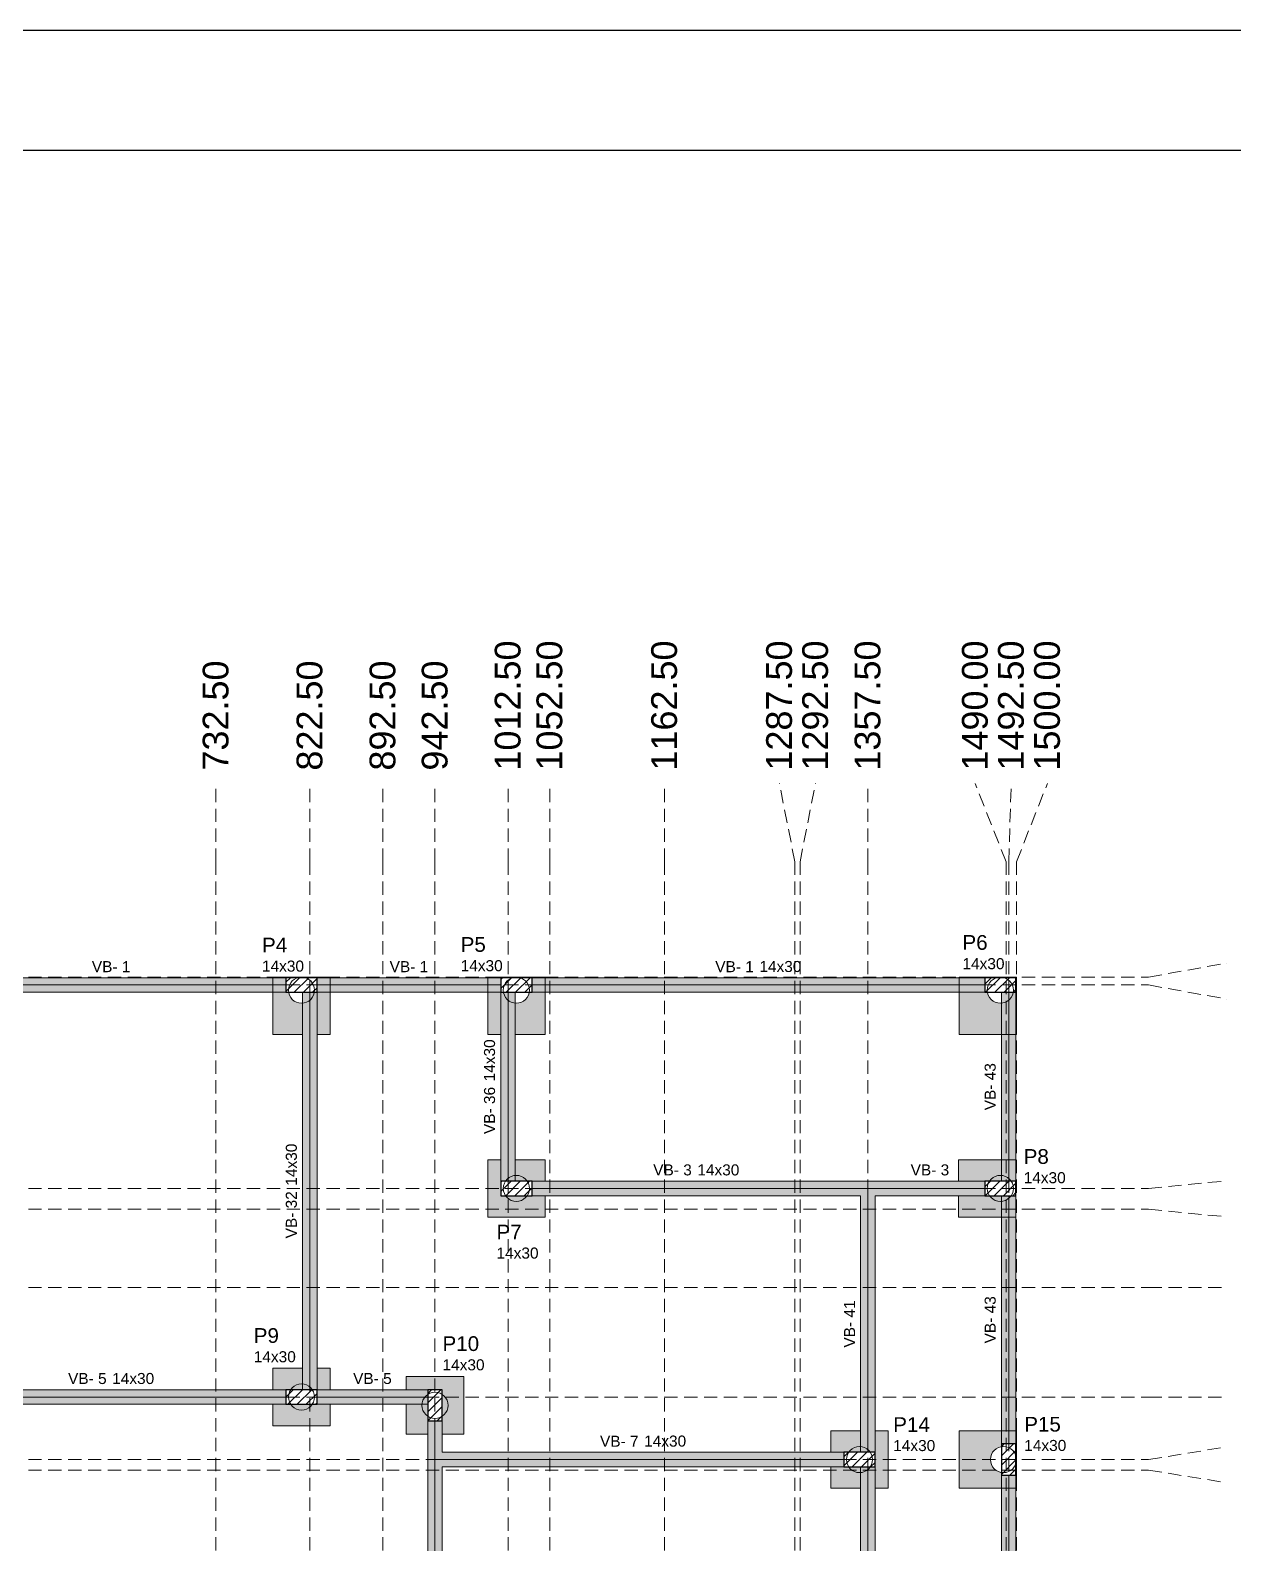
# Model space of a CAD drawing. Header units: millimetres. Extents: x -34 to 951, y -76 to 463.
# Drawn here: x 92.8 to 115.88, y 13.56 to 42.58 of the extents above; entities that cross this region are included whole.
import ezdxf

# ---------------------------------------------------------------- set-up
doc = ezdxf.new("R2010")
doc.units = ezdxf.units.MM
doc.header["$MEASUREMENT"] = 0
doc.linetypes.add('DASHED', pattern=[1.905, 1.27, -0.635])
doc.linetypes.add('NULL', pattern=[0])
for name, color, linetype, lineweight in [('FO-Eixos', 5, 'Continuous', 5), ('FO-Estacas dos blocos', 1, 'Continuous', 20), ('FO-Hachura dos blocos', 43, 'Continuous', 5), ('FO-Hachura pilar que passa', 19, 'Continuous', 5), ('FO-Hachura viga', 43, 'Continuous', 5), ('FO-Pilares', 4, 'Continuous', 30), ('FO-Seção das fundações', 9, 'Continuous', 5), ('FO-Textos das vigas', 7, 'Continuous', 5), ('FO-Textos dos pilares', 7, 'Continuous', 5), ('FO-Vigas', 1, 'Continuous', 20), ('LC-Eixos', 7, 'DASHED', 5), ('LC-Textos', 7, 'Continuous', 20)]:
    doc.layers.add(name, color=color, linetype=linetype, lineweight=lineweight)
doc.styles.add('Arial', font='arial.ttf')
pattern_1 = [(45, (81.71223, 24.42096), (-0.08838835, 0.08838835), [])]

msp = doc.modelspace()

# ---------------------------------------------------------------- hatches: boundary and pattern name
h = msp.add_hatch(color=43)
h.dxf.hatch_style = 1
h.paths.add_polyline_path([(98.5522, 24.011), (98.5522, 24.131), (98.3022, 24.131), (98.3022, 23.321), (98.5522, 23.321)])
h.paths.add_polyline_path([(98.0222, 23.9218, -0.3907972), (97.7555, 24.131), (97.7022, 24.131), (97.4522, 24.131), (97.4522, 24.011), (97.4522, 23.321), (98.0222, 23.321)])
h = msp.add_hatch(color=43)
h.dxf.hatch_style = 1
h.paths.add_polyline_path([(102.6722, 24.011), (102.6722, 24.131), (102.4222, 24.131), (102.369, 24.131, -0.3907972), (102.1022, 23.9218), (102.1022, 23.321), (102.6722, 23.321)])
h.paths.add_polyline_path([(101.8222, 24.131), (101.5722, 24.131), (101.5722, 24.011), (101.5722, 23.321), (101.8222, 23.321)])
h = msp.add_hatch(color=43)
h.dxf.hatch_style = 1
h.paths.add_polyline_path([(111.4222, 23.9218, -0.3907972), (111.1555, 24.131), (111.1022, 24.131), (110.6122, 24.131), (110.6122, 24.011), (110.6122, 23.321), (111.4222, 23.321)])
h = msp.add_hatch(color=43)
h.dxf.hatch_style = 1
h.paths.add_polyline_path([(111.4222, 20.921), (110.6022, 20.921), (110.6022, 20.511), (111.1022, 20.511), (111.1951, 20.511, -0.2704423), (111.4222, 20.6202)])
h.paths.add_polyline_path([(111.4222, 20.1218, -0.2704423), (111.1951, 20.231), (111.1022, 20.231), (110.6022, 20.231), (110.6022, 19.971), (111.4222, 19.971)])
h.paths.add_polyline_path([(111.4222, 19.971), (110.6022, 19.971), (110.6022, 19.821), (111.4222, 19.821)])
h = msp.add_hatch(color=43)
h.dxf.hatch_style = 1
h.paths.add_polyline_path([(111.4222, 15.4177), (111.4222, 15.471), (111.4222, 15.721), (111.3022, 15.721), (110.6122, 15.721), (110.6122, 15.171), (111.2122, 15.171, -0.3678942)])
h.paths.add_polyline_path([(111.2122, 15.171), (110.6122, 15.171), (110.6122, 14.971), (111.3122, 14.971, -0.236068)])
h.paths.add_polyline_path([(111.4222, 14.871), (111.4222, 14.9242, -0.1212922), (111.3122, 14.971), (110.6122, 14.971), (110.6122, 14.621), (111.3022, 14.621), (111.4222, 14.621)])
at = {"layer": 'FO-Estacas dos blocos', "linetype": 'Continuous', "ltscale": 0.2}
h = msp.add_hatch(color=1, dxfattribs=at)
h.paths.add_polyline_path([(102.1869, 20.1295), (102.2472, 20.1545), (102.299, 20.1942), (102.3387, 20.246), (102.3637, 20.3063), (102.3722, 20.371), (102.3637, 20.4357), (102.3387, 20.496), (102.299, 20.5477), (102.2472, 20.5875), (102.1869, 20.6124), (102.1222, 20.621), (102.0575, 20.6124), (101.9972, 20.5875), (101.9455, 20.5477), (101.9057, 20.496), (101.8808, 20.4357), (101.8722, 20.371), (101.8808, 20.3063), (101.9057, 20.246), (101.9455, 20.1942), (101.9972, 20.1545), (102.0575, 20.1295), (102.1222, 20.121), (102.1869, 20.1295)])
h.paths.add_polyline_path([(101.8808, 20.4357), (101.8722, 20.371), (101.8808, 20.3063), (101.9057, 20.246), (101.9172, 20.231), (102.3272, 20.231), (102.3387, 20.246), (102.3637, 20.3063), (102.3722, 20.371), (102.3637, 20.4357), (102.3387, 20.496), (102.3272, 20.511), (102.1022, 20.511), (102.1022, 20.6183), (102.0575, 20.6124), (101.9972, 20.5875), (101.9455, 20.5477), (101.9057, 20.496), (101.8808, 20.4357)], flags=0)
h = msp.add_hatch(color=1, dxfattribs=at)
h.paths.add_polyline_path([(111.4669, 20.1295), (111.5272, 20.1545), (111.579, 20.1942), (111.6187, 20.246), (111.6437, 20.3063), (111.6522, 20.371), (111.6437, 20.4357), (111.6187, 20.496), (111.579, 20.5477), (111.5272, 20.5875), (111.4669, 20.6124), (111.4022, 20.621), (111.3375, 20.6124), (111.2772, 20.5875), (111.2255, 20.5477), (111.1857, 20.496), (111.1608, 20.4357), (111.1522, 20.371), (111.1608, 20.3063), (111.1857, 20.246), (111.2255, 20.1942), (111.2772, 20.1545), (111.3375, 20.1295), (111.4022, 20.121), (111.4669, 20.1295)])
h.paths.add_polyline_path([(111.1857, 20.496), (111.1608, 20.4357), (111.1522, 20.371), (111.1608, 20.3063), (111.1857, 20.246), (111.1972, 20.231), (111.4222, 20.231), (111.4222, 20.1236), (111.4669, 20.1295), (111.5272, 20.1545), (111.579, 20.1942), (111.6187, 20.246), (111.6437, 20.3063), (111.6522, 20.371), (111.6437, 20.4357), (111.6187, 20.496), (111.579, 20.5477), (111.5272, 20.5875), (111.4669, 20.6124), (111.4222, 20.6183), (111.4222, 20.511), (111.1972, 20.511), (111.1857, 20.496)], flags=0)
h = msp.add_hatch(color=1, dxfattribs=at)
h.paths.add_polyline_path([(98.0669, 16.1295), (98.1272, 16.1545), (98.179, 16.1942), (98.2187, 16.246), (98.2437, 16.3063), (98.2522, 16.371), (98.2437, 16.4357), (98.2187, 16.496), (98.179, 16.5477), (98.1272, 16.5875), (98.0669, 16.6124), (98.0022, 16.621), (97.9375, 16.6124), (97.8772, 16.5875), (97.8255, 16.5477), (97.7857, 16.496), (97.7608, 16.4357), (97.7522, 16.371), (97.7608, 16.3063), (97.7857, 16.246), (97.8255, 16.1942), (97.8772, 16.1545), (97.9375, 16.1295), (98.0022, 16.121), (98.0669, 16.1295)])
h.paths.add_polyline_path([(97.7857, 16.496), (97.7608, 16.4357), (97.7522, 16.371), (97.7608, 16.3063), (97.7857, 16.246), (97.7972, 16.231), (98.2072, 16.231), (98.2187, 16.246), (98.2437, 16.3063), (98.2522, 16.371), (98.2437, 16.4357), (98.2187, 16.496), (98.179, 16.5477), (98.1272, 16.5875), (98.0669, 16.6124), (98.0222, 16.6183), (98.0222, 16.511), (97.7972, 16.511), (97.7857, 16.496)], flags=0)
h = msp.add_hatch(color=1, dxfattribs=at)
h.paths.add_polyline_path([(100.8037, 16.2757), (100.7787, 16.336), (100.739, 16.3877), (100.6872, 16.4275), (100.6269, 16.4524), (100.5622, 16.461), (100.4975, 16.4524), (100.4372, 16.4275), (100.3855, 16.3877), (100.3457, 16.336), (100.3208, 16.2757), (100.3122, 16.211), (100.3208, 16.1463), (100.3457, 16.086), (100.3855, 16.0342), (100.4372, 15.9945), (100.4975, 15.9695), (100.5622, 15.961), (100.6269, 15.9695), (100.6872, 15.9945), (100.739, 16.0342), (100.7787, 16.086), (100.8037, 16.1463), (100.8122, 16.211), (100.8037, 16.2757)])
h.paths.add_polyline_path([(100.3457, 16.336), (100.3208, 16.2757), (100.3149, 16.231), (100.4222, 16.231), (100.4222, 16.006), (100.4372, 15.9945), (100.4975, 15.9695), (100.5622, 15.961), (100.6269, 15.9695), (100.6872, 15.9945), (100.7022, 16.006), (100.7022, 16.416), (100.6872, 16.4275), (100.6269, 16.4524), (100.5622, 16.461), (100.4975, 16.4524), (100.4372, 16.4275), (100.3855, 16.3877), (100.3457, 16.336)], flags=0)
h = msp.add_hatch(color=1, dxfattribs=at)
h.paths.add_polyline_path([(108.9437, 15.2357), (108.9187, 15.296), (108.879, 15.3477), (108.8272, 15.3875), (108.7669, 15.4124), (108.7022, 15.421), (108.6375, 15.4124), (108.5772, 15.3875), (108.5255, 15.3477), (108.4857, 15.296), (108.4608, 15.2357), (108.4522, 15.171), (108.4608, 15.1063), (108.4857, 15.046), (108.5255, 14.9942), (108.5772, 14.9545), (108.6375, 14.9295), (108.7022, 14.921), (108.7669, 14.9295), (108.8272, 14.9545), (108.879, 14.9942), (108.9187, 15.046), (108.9437, 15.1063), (108.9522, 15.171), (108.9437, 15.2357)])
h.paths.add_polyline_path([(108.4857, 15.296), (108.4608, 15.2357), (108.4522, 15.171), (108.4608, 15.1063), (108.4857, 15.046), (108.4972, 15.031), (108.7222, 15.031), (108.7222, 14.9236), (108.7669, 14.9295), (108.8272, 14.9545), (108.879, 14.9942), (108.9187, 15.046), (108.9437, 15.1063), (108.9522, 15.171), (108.9437, 15.2357), (108.9187, 15.296), (108.879, 15.3477), (108.8272, 15.3875), (108.7669, 15.4124), (108.7222, 15.4183), (108.7222, 15.311), (108.4972, 15.311), (108.4857, 15.296)], flags=0)
at = {"layer": 'FO-Hachura dos blocos', "linetype": 'Continuous', "ltscale": 0.2}
h = msp.add_hatch(color=43, dxfattribs=at)
h.paths.add_polyline_path([(102.6722, 20.921), (101.5722, 20.921), (101.5722, 19.821), (102.6722, 19.821), (102.6722, 20.921)])
h.paths.add_polyline_path([(102.6722, 20.511), (102.3272, 20.511), (102.299, 20.5477), (102.2472, 20.5875), (102.1869, 20.6124), (102.1222, 20.621), (102.1022, 20.6183), (102.1022, 20.921), (101.8222, 20.921), (101.8222, 20.231), (101.9172, 20.231), (101.9455, 20.1942), (101.9972, 20.1545), (102.0575, 20.1295), (102.1222, 20.121), (102.1869, 20.1295), (102.2472, 20.1545), (102.299, 20.1942), (102.3272, 20.231), (102.6722, 20.231), (102.6722, 20.511)], flags=0)
h = msp.add_hatch(color=43, dxfattribs=at)
h.paths.add_polyline_path([(98.5522, 16.921), (97.4522, 16.921), (97.4522, 15.821), (98.5522, 15.821), (98.5522, 16.921)])
h.paths.add_polyline_path([(98.5522, 16.511), (98.3022, 16.511), (98.3022, 16.921), (98.0222, 16.921), (98.0222, 16.6183), (98.0022, 16.621), (97.9375, 16.6124), (97.8772, 16.5875), (97.8255, 16.5477), (97.7972, 16.511), (97.4522, 16.511), (97.4522, 16.231), (97.7972, 16.231), (97.8255, 16.1942), (97.8772, 16.1545), (97.9375, 16.1295), (98.0022, 16.121), (98.0669, 16.1295), (98.1272, 16.1545), (98.179, 16.1942), (98.2072, 16.231), (98.5522, 16.231), (98.5522, 16.511)], flags=0)
h = msp.add_hatch(color=43, dxfattribs=at)
h.paths.add_polyline_path([(100.0122, 16.761), (100.0122, 15.661), (101.1122, 15.661), (101.1122, 16.761), (100.0122, 16.761)])
h.paths.add_polyline_path([(100.0122, 16.231), (100.3149, 16.231), (100.3122, 16.211), (100.3208, 16.1463), (100.3457, 16.086), (100.3855, 16.0342), (100.4222, 16.006), (100.4222, 15.661), (100.7022, 15.661), (100.7022, 16.006), (100.739, 16.0342), (100.7787, 16.086), (100.8037, 16.1463), (100.8122, 16.211), (100.8037, 16.2757), (100.7787, 16.336), (100.739, 16.3877), (100.7022, 16.416), (100.7022, 16.511), (100.0122, 16.511), (100.0122, 16.231)], flags=0)
h = msp.add_hatch(color=43, dxfattribs=at)
h.paths.add_polyline_path([(108.1522, 15.721), (108.1522, 14.621), (109.2522, 14.621), (109.2522, 15.721), (108.1522, 15.721)])
h.paths.add_polyline_path([(108.7222, 15.721), (108.7222, 15.4183), (108.7022, 15.421), (108.6375, 15.4124), (108.5772, 15.3875), (108.5255, 15.3477), (108.4972, 15.311), (108.1522, 15.311), (108.1522, 15.031), (108.4972, 15.031), (108.5255, 14.9942), (108.5772, 14.9545), (108.6375, 14.9295), (108.7022, 14.921), (108.7222, 14.9236), (108.7222, 14.621), (109.0022, 14.621), (109.0022, 15.721), (108.7222, 15.721)], flags=0)
at = {"layer": 'FO-Hachura pilar que passa', "linetype": 'Continuous', "ltscale": 0.2}
h = msp.add_hatch(dxfattribs=at)
h.set_pattern_fill('ANSI31', color=19, style=0)
h.set_pattern_definition(pattern_1)
h.paths.add_polyline_path([(97.7022, 24.411), (97.7022, 24.271), (97.7022, 24.131), (98.0022, 24.131), (98.3022, 24.131), (98.3022, 24.271), (98.3022, 24.411), (98.0022, 24.411)])
h = msp.add_hatch(dxfattribs=at)
h.set_pattern_fill('ANSI31', color=19, style=0)
h.set_pattern_definition(pattern_1)
h.paths.add_polyline_path([(101.8222, 24.411), (101.8222, 24.271), (101.8222, 24.131), (102.1222, 24.131), (102.4222, 24.131), (102.4222, 24.271), (102.4222, 24.411), (102.1222, 24.411)])
h = msp.add_hatch(dxfattribs=at)
h.set_pattern_fill('ANSI31', color=19, style=0)
h.set_pattern_definition(pattern_1)
h.paths.add_polyline_path([(111.1022, 24.411), (111.1022, 24.271), (111.1022, 24.131), (111.4022, 24.131), (111.7022, 24.131), (111.7022, 24.271), (111.7022, 24.411), (111.4022, 24.411)])
h = msp.add_hatch(dxfattribs=at)
h.set_pattern_fill('ANSI31', color=19, style=0)
h.set_pattern_definition(pattern_1)
h.paths.add_polyline_path([(101.8222, 20.511), (101.8222, 20.371), (101.8222, 20.231), (102.1222, 20.231), (102.4222, 20.231), (102.4222, 20.371), (102.4222, 20.511), (102.1222, 20.511)])
h = msp.add_hatch(dxfattribs=at)
h.set_pattern_fill('ANSI31', color=19, style=0)
h.set_pattern_definition(pattern_1)
h.paths.add_polyline_path([(111.1022, 20.511), (111.1022, 20.371), (111.1022, 20.231), (111.4022, 20.231), (111.7022, 20.231), (111.7022, 20.371), (111.7022, 20.511), (111.4022, 20.511)])
h = msp.add_hatch(dxfattribs=at)
h.set_pattern_fill('ANSI31', color=19, style=0)
h.set_pattern_definition(pattern_1)
h.paths.add_polyline_path([(97.7022, 16.511), (97.7022, 16.371), (97.7022, 16.231), (98.0022, 16.231), (98.3022, 16.231), (98.3022, 16.371), (98.3022, 16.511), (98.0022, 16.511)])
h = msp.add_hatch(dxfattribs=at)
h.set_pattern_fill('ANSI31', color=19, style=0)
h.set_pattern_definition(pattern_1)
h.paths.add_polyline_path([(100.4222, 15.911), (100.5622, 15.911), (100.7022, 15.911), (100.7022, 16.211), (100.7022, 16.511), (100.5622, 16.511), (100.4222, 16.511), (100.4222, 16.211)])
h = msp.add_hatch(dxfattribs=at)
h.set_pattern_fill('ANSI31', color=19, style=0)
h.set_pattern_definition(pattern_1)
h.paths.add_polyline_path([(111.4222, 14.871), (111.5622, 14.871), (111.7022, 14.871), (111.7022, 15.171), (111.7022, 15.471), (111.5622, 15.471), (111.4222, 15.471), (111.4222, 15.171)])
h = msp.add_hatch(dxfattribs=at)
h.set_pattern_fill('ANSI31', color=19, style=0)
h.set_pattern_definition(pattern_1)
h.paths.add_polyline_path([(108.4022, 15.311), (108.4022, 15.171), (108.4022, 15.031), (108.7022, 15.031), (109.0022, 15.031), (109.0022, 15.171), (109.0022, 15.311), (108.7022, 15.311)])
at = {"layer": 'FO-Hachura viga', "linetype": 'Continuous', "ltscale": 0.2}
for points in [[(97.7022, 24.411), (97.7022, 24.411), (91.0022, 24.411), (91.0022, 24.131), (97.7022, 24.131), (97.7022, 24.411)], [(101.8222, 24.411), (101.8222, 24.411), (98.3022, 24.411), (98.3022, 24.131), (101.8222, 24.131), (101.8222, 24.411)], [(111.1022, 24.411), (111.1022, 24.411), (102.4222, 24.411), (102.4222, 24.131), (111.1022, 24.131), (111.1022, 24.411)], [(98.3022, 24.131), (98.3022, 24.131), (98.0222, 24.131), (98.0222, 16.511), (98.3022, 16.511), (98.3022, 24.131)], [(102.1022, 24.131), (102.1022, 24.131), (101.8222, 24.131), (101.8222, 20.511), (102.1022, 20.511), (102.1022, 24.131)], [(111.7022, 24.131), (111.7022, 24.131), (111.4222, 24.131), (111.4222, 20.511), (111.7022, 20.511), (111.7022, 24.131)], [(108.8622, 20.371), (108.8622, 20.371), (108.8622, 20.511), (102.4222, 20.511), (102.4222, 20.231), (108.7222, 20.231), (108.8622, 20.371)], [(109.0022, 20.231), (109.0022, 20.231), (108.8622, 20.371), (108.7222, 20.231), (108.7222, 15.311), (109.0022, 15.311), (109.0022, 20.231)], [(111.1022, 20.511), (111.1022, 20.511), (108.8622, 20.511), (108.8622, 20.371), (109.0022, 20.231), (111.1022, 20.231), (111.1022, 20.511)], [(111.7022, 20.231), (111.7022, 20.231), (111.4222, 20.231), (111.4222, 15.471), (111.7022, 15.471), (111.7022, 20.231)], [(97.7022, 16.511), (97.7022, 16.511), (91.0022, 16.511), (90.8622, 16.371), (91.0022, 16.231), (97.7022, 16.231), (97.7022, 16.511)], [(100.4222, 16.511), (100.4222, 16.511), (98.3022, 16.511), (98.3022, 16.231), (100.4222, 16.231), (100.4222, 16.511)], [(100.7022, 15.311), (100.7022, 15.311), (100.7022, 15.911), (100.4222, 15.911), (100.4222, 15.171), (100.5622, 15.171), (100.7022, 15.311)], [(100.7022, 15.031), (100.7022, 15.031), (100.5622, 15.171), (100.4222, 15.171), (100.4222, 8.611), (100.7022, 8.611), (100.7022, 15.031)], [(108.4022, 15.311), (108.4022, 15.311), (100.7022, 15.311), (100.5622, 15.171), (100.7022, 15.031), (108.4022, 15.031), (108.4022, 15.311)], [(109.0022, 15.031), (109.0022, 15.031), (108.7222, 15.031), (108.7222, 8.611), (109.0022, 8.611), (109.0022, 15.031)], [(111.7022, 14.871), (111.7022, 14.871), (111.4222, 14.871), (111.4222, 8.771), (111.7022, 8.771), (111.7022, 14.871)]]:
    msp.add_hatch(color=43, dxfattribs=at).paths.add_polyline_path(points)

# ---------------------------------------------------------------- linework, layer by layer
at = {"color": 7}
for p, q in [((68.2973, 42.5775), (152.3973, 42.5775)), ((69.5973, 40.2775), (151.0973, 40.2775))]:
    msp.add_line(p, q, dxfattribs=at)
at = {"layer": 'FO-Eixos'}
for p, q in [((91.0022, 24.271), (97.7022, 24.271)), ((98.1622, 16.511), (98.1622, 24.131)), ((98.3022, 24.271), (101.8222, 24.271)), ((101.9622, 20.511), (101.9622, 24.131)), ((102.4222, 24.271), (111.1022, 24.271)), ((111.5622, 20.511), (111.5622, 24.131)), ((102.4222, 20.371), (108.8622, 20.371)), ((108.8622, 15.311), (108.8622, 20.371)), ((108.8622, 20.371), (111.1022, 20.371)), ((111.5622, 15.471), (111.5622, 20.231)), ((90.8622, 16.371), (97.7022, 16.371)), ((98.3022, 16.371), (100.4222, 16.371)), ((100.5622, 15.171), (100.5622, 15.911)), ((100.5622, 8.611), (100.5622, 15.171)), ((100.5622, 15.171), (108.4022, 15.171)), ((108.8622, 8.611), (108.8622, 15.031)), ((111.5622, 8.771), (111.5622, 14.871))]:
    msp.add_line(p, q, dxfattribs=at)
at = {"layer": 'FO-Estacas dos blocos'}
for centre in [(98.0022, 24.171), (102.1222, 24.171), (111.4022, 24.171), (102.1222, 20.371), (111.4022, 20.371), (98.0022, 16.371), (100.5622, 16.211), (108.7022, 15.171), (111.4622, 15.171)]:
    msp.add_circle(centre, 0.25, dxfattribs=at)
at = {"layer": 'FO-Pilares'}
for points in [[(97.7022, 24.411), (97.7022, 24.271), (97.7022, 24.131), (98.0022, 24.131), (98.3022, 24.131), (98.3022, 24.271), (98.3022, 24.411), (98.0022, 24.411), (97.7022, 24.411)], [(101.8222, 24.411), (101.8222, 24.271), (101.8222, 24.131), (102.1222, 24.131), (102.4222, 24.131), (102.4222, 24.271), (102.4222, 24.411), (102.1222, 24.411), (101.8222, 24.411)], [(111.1022, 24.411), (111.1022, 24.271), (111.1022, 24.131), (111.4022, 24.131), (111.7022, 24.131), (111.7022, 24.271), (111.7022, 24.411), (111.4022, 24.411), (111.1022, 24.411)], [(101.8222, 20.511), (101.8222, 20.371), (101.8222, 20.231), (102.1222, 20.231), (102.4222, 20.231), (102.4222, 20.371), (102.4222, 20.511), (102.1222, 20.511), (101.8222, 20.511)], [(111.1022, 20.511), (111.1022, 20.371), (111.1022, 20.231), (111.4022, 20.231), (111.7022, 20.231), (111.7022, 20.371), (111.7022, 20.511), (111.4022, 20.511), (111.1022, 20.511)], [(97.7022, 16.511), (97.7022, 16.371), (97.7022, 16.231), (98.0022, 16.231), (98.3022, 16.231), (98.3022, 16.371), (98.3022, 16.511), (98.0022, 16.511), (97.7022, 16.511)], [(100.4222, 15.911), (100.5622, 15.911), (100.7022, 15.911), (100.7022, 16.211), (100.7022, 16.511), (100.5622, 16.511), (100.4222, 16.511), (100.4222, 16.211), (100.4222, 15.911)], [(111.4222, 14.871), (111.5622, 14.871), (111.7022, 14.871), (111.7022, 15.171), (111.7022, 15.471), (111.5622, 15.471), (111.4222, 15.471), (111.4222, 15.171), (111.4222, 14.871)], [(108.4022, 15.311), (108.4022, 15.171), (108.4022, 15.031), (108.7022, 15.031), (109.0022, 15.031), (109.0022, 15.171), (109.0022, 15.311), (108.7022, 15.311), (108.4022, 15.311)]]:
    msp.add_lwpolyline(points, close=True, dxfattribs=at)
at = {"layer": 'FO-Seção das fundações'}
for points in [[(97.4522, 24.421), (97.4522, 24.011)], [(97.4522, 24.421), (98.5522, 24.421)], [(98.5522, 24.011), (98.5522, 24.421)], [(101.5722, 24.421), (101.5722, 24.011)], [(101.5722, 24.421), (102.6722, 24.421)], [(102.6722, 24.011), (102.6722, 24.421)], [(110.6122, 24.421), (110.6122, 24.011)], [(110.6122, 24.421), (111.7122, 24.421)], [(111.7122, 23.321), (111.7122, 24.421)], [(97.4522, 24.011), (97.4522, 23.321)], [(98.5522, 23.321), (98.5522, 24.011)], [(101.5722, 24.011), (101.5722, 23.321)], [(102.6722, 23.321), (102.6722, 24.011)], [(110.6122, 24.011), (110.6122, 23.321)], [(98.0222, 23.321), (97.4522, 23.321)], [(98.5522, 23.321), (98.3022, 23.321)], [(101.8222, 23.321), (101.5722, 23.321)], [(102.6722, 23.321), (102.1022, 23.321)], [(111.4622, 23.321), (110.6122, 23.321)], [(111.7122, 23.321), (111.4622, 23.321)], [(101.5722, 20.921), (101.5722, 19.821)], [(101.5722, 20.921), (101.8222, 20.921)], [(102.1022, 20.921), (102.6722, 20.921)], [(102.6722, 20.511), (102.6722, 20.921)], [(110.6022, 20.921), (110.6022, 20.511)], [(110.6022, 20.921), (111.4522, 20.921)], [(111.4522, 20.921), (111.7022, 20.921)], [(111.7022, 19.821), (111.7022, 20.921)], [(102.6722, 19.821), (102.6722, 20.231)], [(110.6022, 20.231), (110.6022, 19.821)], [(102.6722, 19.821), (101.5722, 19.821)], [(111.4522, 19.821), (110.6022, 19.821)], [(111.7022, 19.821), (111.4522, 19.821)], [(97.4522, 16.921), (97.4522, 16.511)], [(97.4522, 16.921), (98.0222, 16.921)], [(98.3022, 16.921), (98.5522, 16.921)], [(98.5522, 16.511), (98.5522, 16.921)], [(100.0122, 16.761), (101.1122, 16.761)], [(100.0122, 16.761), (100.0122, 16.511)], [(101.1122, 15.661), (101.1122, 16.761)], [(97.4522, 16.231), (97.4522, 15.821)], [(98.5522, 15.821), (98.5522, 16.231)], [(100.0122, 16.231), (100.0122, 15.661)], [(98.5522, 15.821), (97.4522, 15.821)], [(108.1522, 15.721), (108.1522, 15.311)], [(108.1522, 15.721), (108.7222, 15.721)], [(109.0022, 15.721), (109.2522, 15.721)], [(109.2522, 14.621), (109.2522, 15.721)], [(110.6122, 15.721), (110.6122, 14.621)], [(110.6122, 15.721), (111.3022, 15.721)], [(111.3022, 15.721), (111.7122, 15.721)], [(111.7122, 14.621), (111.7122, 15.721)], [(100.4222, 15.661), (100.0122, 15.661)], [(101.1122, 15.661), (100.7022, 15.661)], [(108.1522, 15.031), (108.1522, 14.621)], [(108.7222, 14.621), (108.1522, 14.621)], [(109.2522, 14.621), (109.0022, 14.621)], [(111.3022, 14.621), (110.6122, 14.621)], [(111.7122, 14.621), (111.3022, 14.621)]]:
    msp.add_lwpolyline(points, dxfattribs=at)
at = {"layer": 'FO-Vigas'}
for p, q in [((91.0022, 24.411), (97.7022, 24.411)), ((98.3022, 24.411), (101.8222, 24.411)), ((102.4222, 24.411), (111.1022, 24.411)), ((91.0022, 24.131), (97.7022, 24.131)), ((98.0222, 16.511), (98.0222, 24.131)), ((98.3022, 24.131), (101.8222, 24.131)), ((98.3022, 16.511), (98.3022, 24.131)), ((101.8222, 20.511), (101.8222, 24.131)), ((102.1022, 20.511), (102.1022, 24.131)), ((102.4222, 24.131), (111.1022, 24.131)), ((111.4222, 20.511), (111.4222, 24.131)), ((111.7022, 20.511), (111.7022, 24.131)), ((102.4222, 20.511), (108.8622, 20.511)), ((108.8622, 20.511), (111.1022, 20.511)), ((102.4222, 20.231), (108.7222, 20.231)), ((108.7222, 15.311), (108.7222, 20.231)), ((109.0022, 15.311), (109.0022, 20.231)), ((109.0022, 20.231), (111.1022, 20.231)), ((111.4222, 15.471), (111.4222, 20.231)), ((111.7022, 15.471), (111.7022, 20.231)), ((91.0022, 16.511), (97.7022, 16.511)), ((98.3022, 16.511), (100.4222, 16.511)), ((91.0022, 16.231), (97.7022, 16.231)), ((98.3022, 16.231), (100.4222, 16.231)), ((100.4222, 15.171), (100.4222, 15.911)), ((100.7022, 15.311), (100.7022, 15.911)), ((100.4222, 8.611), (100.4222, 15.171)), ((100.7022, 15.311), (108.4022, 15.311)), ((100.7022, 8.611), (100.7022, 15.031)), ((100.7022, 15.031), (108.4022, 15.031)), ((108.7222, 8.611), (108.7222, 15.031)), ((109.0022, 8.611), (109.0022, 15.031)), ((111.4222, 8.771), (111.4222, 14.871)), ((111.7022, 8.771), (111.7022, 14.871))]:
    msp.add_line(p, q, dxfattribs=at)
at = {"layer": 'LC-Eixos', "ltscale": 0.2}
for p, q in [((96.3622, 26.6346), (96.3622, 28.1346)), ((98.1622, 26.6346), (98.1622, 28.1346)), ((99.5622, 26.6346), (99.5622, 28.1346)), ((100.5622, 26.6346), (100.5622, 28.1346)), ((101.9622, 26.6346), (101.9622, 28.1346)), ((102.7622, 26.6346), (102.7622, 28.1346)), ((104.9622, 26.6346), (104.9622, 28.1346)), ((107.4622, 26.6346), (107.1663, 28.1346)), ((107.5622, 26.6346), (107.8582, 28.1346)), ((108.8622, 26.6346), (108.8622, 28.1346)), ((111.5122, 26.6346), (110.9204, 28.1346)), ((111.5622, 26.6346), (111.6122, 28.1346)), ((111.7122, 26.6346), (112.3041, 28.1346)), ((96.3622, 26.6346), (96.3622, -65.079)), ((98.1622, 26.6346), (98.1622, -65.079)), ((99.5622, 26.6346), (99.5622, -65.079)), ((100.5622, 26.6346), (100.5622, -65.079)), ((101.9622, 26.6346), (101.9622, -65.079)), ((102.7622, 26.6346), (102.7622, -65.079)), ((104.9622, 26.6346), (104.9622, -65.079)), ((107.4622, 26.6346), (107.4622, -65.079)), ((107.5622, 26.6346), (107.5622, -65.079)), ((108.8622, 26.6346), (108.8622, -65.079)), ((111.5122, 26.6346), (111.5122, -65.079)), ((111.5622, 26.6346), (111.5622, -65.079)), ((111.7122, 26.6346), (111.7122, -65.079)), ((114.246, 24.421), (115.746, 24.6919)), ((79.8122, 24.421), (114.246, 24.421)), ((79.8122, 24.271), (114.246, 24.271)), ((114.246, 24.271), (115.746, 24)), ((79.8122, 20.371), (114.246, 20.371)), ((114.246, 20.371), (115.746, 20.5169)), ((79.8122, 19.971), (114.246, 19.971)), ((114.246, 19.971), (115.746, 19.825)), ((79.8122, 18.471), (114.246, 18.471)), ((114.246, 18.471), (115.746, 18.471)), ((79.8122, 16.371), (114.246, 16.371)), ((114.246, 16.371), (115.746, 16.371)), ((114.246, 15.171), (115.746, 15.4169)), ((79.8122, 15.171), (114.246, 15.171)), ((79.8122, 14.971), (114.246, 14.971)), ((114.246, 14.971), (115.746, 14.725))]:
    msp.add_line(p, q, dxfattribs=at)

# ---------------------------------------------------------------- texts
at = {"layer": 'FO-Textos das vigas', "linetype": 'NULL', "ltscale": 0.2, "char_height": 0.2118, "line_spacing_factor": 0.798, "style": 'Arial'}
for s, insert, width, attachment_point in [('VB- 1', (94.3522, 24.5169), 1.480017, 8), ('VB- 1', (100.0622, 24.5169), 1.480017, 8), ('VB- 1', (106.6762, 24.5169), 1.480017, 9), ('14x30', (106.7822, 24.5169), 1.612069, 7), ('VB- 3', (105.4862, 20.6169), 1.480017, 9), ('14x30', (105.5922, 20.6169), 1.612069, 7), ('VB- 3', (110.0522, 20.6169), 1.480017, 8), ('VB- 5', (94.2662, 16.6169), 1.480017, 9), ('14x30', (94.3722, 16.6169), 1.612069, 7), ('VB- 5', (99.3622, 16.6169), 1.480017, 8), ('VB- 7', (104.4662, 15.4169), 1.480017, 9), ('14x30', (104.5722, 15.4169), 1.612069, 7)]:
    msp.add_mtext(s, dxfattribs=dict(at, insert=insert, width=width, attachment_point=attachment_point))
at = {"layer": 'FO-Textos das vigas', "linetype": 'NULL', "ltscale": 0.2, "char_height": 0.2118, "rotation": 90.00021, "line_spacing_factor": 0.798, "style": 'Arial'}
for s, insert, width, attachment_point in [('14x30', (101.7163, 22.423), 1.612069, 7), ('VB- 43', (111.3163, 22.321), 1.809017, 8), ('VB- 36', (101.7163, 22.317), 1.809017, 9), ('14x30', (97.9163, 20.423), 1.612069, 7), ('VB- 32', (97.9163, 20.317), 1.809017, 9), ('VB- 43', (111.3163, 17.851), 1.809017, 8), ('VB- 41', (108.6163, 17.771), 1.809017, 8)]:
    msp.add_mtext(s, dxfattribs=dict(at, insert=insert, width=width, attachment_point=attachment_point))
at = {"layer": 'FO-Textos dos pilares', "linetype": 'NULL', "ltscale": 0.2, "attachment_point": 7, "line_spacing_factor": 0.798, "style": 'Arial'}
for s, insert, char_height, width in [('P4', (97.2445, 24.8948), 0.2824, 0.965154), ('P5', (101.0543, 24.9028), 0.2824, 0.965154), ('P6', (110.676, 24.9416), 0.2824, 0.965154), ('14x30', (97.2445, 24.5245), 0.2118, 1.612069), ('14x30', (101.0543, 24.5325), 0.2118, 1.612069), ('14x30', (110.676, 24.5713), 0.2118, 1.612069), ('P8', (111.8498, 20.8376), 0.2824, 0.965154), ('14x30', (111.8498, 20.4673), 0.2118, 1.612069), ('P7', (101.7419, 19.3924), 0.2824, 0.965154), ('14x30', (101.7419, 19.0221), 0.2118, 1.612069), ('P9', (97.0872, 17.4046), 0.2824, 0.965154), ('P10', (100.7064, 17.2494), 0.2824, 1.403821), ('14x30', (97.0872, 17.0343), 0.2118, 1.612069), ('14x30', (100.7064, 16.8791), 0.2118, 1.612069), ('P14', (109.3483, 15.7012), 0.2824, 1.403821), ('P15', (111.8607, 15.7033), 0.2824, 1.403821), ('14x30', (109.3483, 15.3309), 0.2118, 1.612069), ('14x30', (111.8607, 15.333), 0.2118, 1.612069)]:
    msp.add_mtext(s, dxfattribs=dict(at, insert=insert, char_height=char_height, width=width))
at = {"layer": 'LC-Textos', "linetype": 'NULL', "ltscale": 0.2, "char_height": 0.4942, "attachment_point": 7, "rotation": 90.00021, "line_spacing_factor": 0.798, "style": 'Arial'}
for s, insert, width in [('1012.50', (102.2091, 28.382), 4.989461), ('1052.50', (103.0091, 28.382), 4.989461), ('1162.50', (105.2091, 28.382), 4.989461), ('1287.50', (107.4131, 28.382), 4.989461), ('1292.50', (108.1051, 28.382), 4.989461), ('1357.50', (109.1091, 28.382), 4.989461), ('1490.00', (111.1671, 28.382), 4.989461), ('1492.50', (111.8591, 28.382), 4.989461), ('1500.00', (112.5511, 28.382), 4.989461), ('732.50', (96.6091, 28.382), 4.221794), ('822.50', (98.4091, 28.382), 4.221794), ('892.50', (99.8091, 28.382), 4.221794), ('942.50', (100.8091, 28.382), 4.221794)]:
    msp.add_mtext(s, dxfattribs=dict(at, insert=insert, width=width))

doc.saveas('drawing.dxf')
